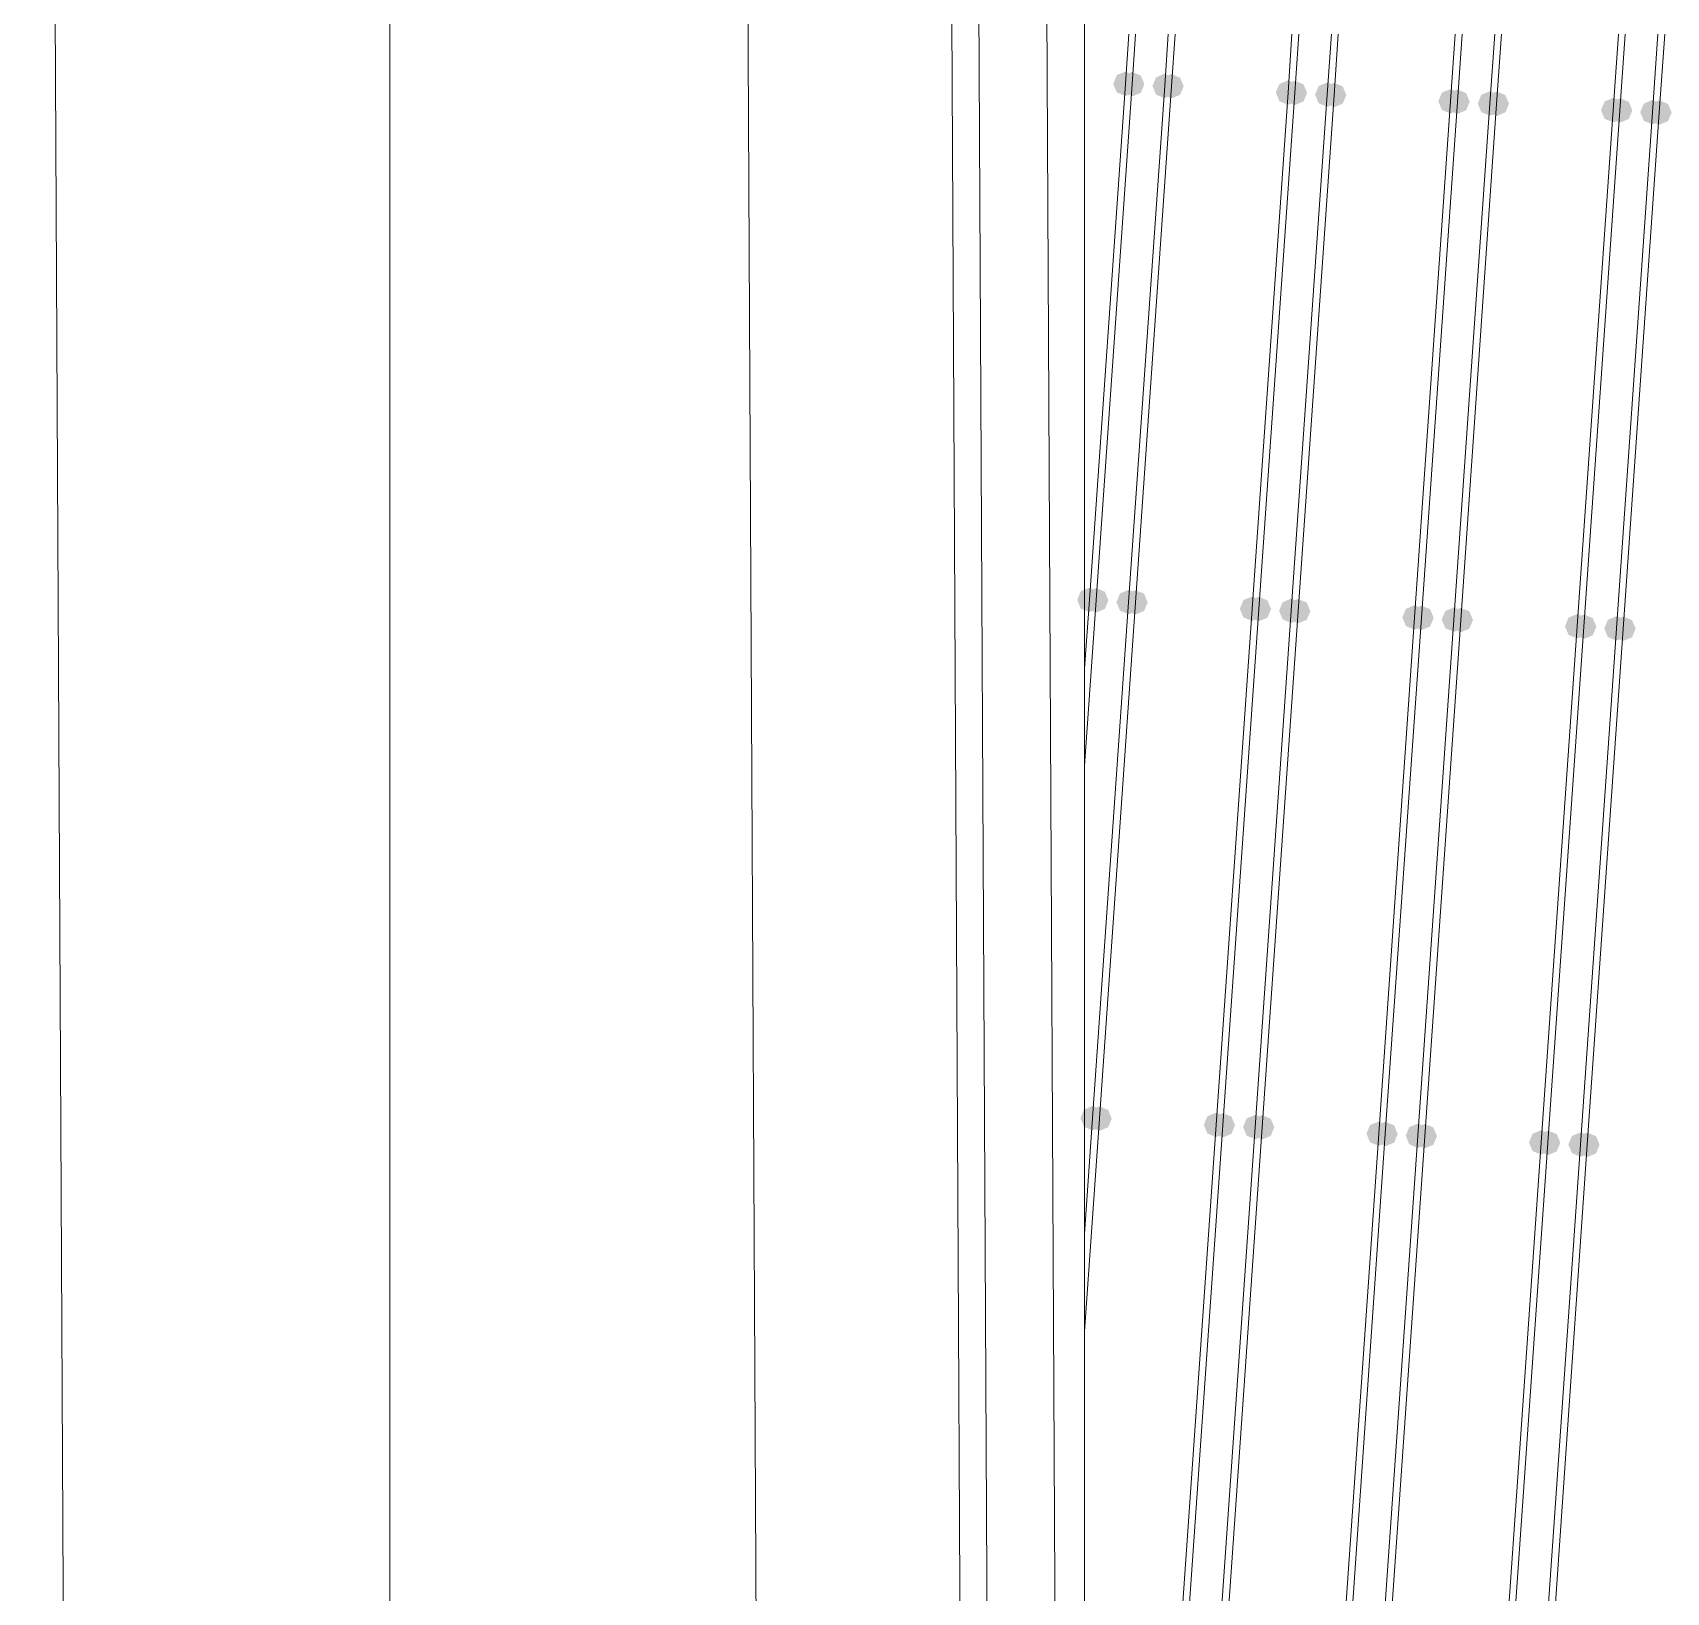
# Model space of a CAD drawing. Header units: millimetres. Extents: x 0 to 1189, y 0 to 841.
# Drawn here: x 331.04 to 343.07, y 671.6 to 683.08 of the extents above; entities that cross this region are included whole.
import ezdxf

# ---------------------------------------------------------------- set-up
doc = ezdxf.new("R2010")
doc.units = ezdxf.units.MM

msp = doc.modelspace()

# ---------------------------------------------------------------- hatches: boundary and pattern name
h = msp.add_hatch(color=7)
h.dxf.hatch_style = 2
h.paths.add_polyline_path([(339.085518, 682.790814), (339.021955, 682.764376), (338.995518, 682.700814), (339.021955, 682.637251), (339.085518, 682.610814), (339.149081, 682.637251), (339.175518, 682.700814), (339.149081, 682.764376)])
h = msp.add_hatch(color=7)
h.dxf.hatch_style = 2
h.paths.add_polyline_path([(339.085518, 682.790814), (339.021955, 682.764376), (338.995518, 682.700814), (339.021955, 682.637251), (339.085518, 682.610814), (339.149081, 682.637251), (339.175518, 682.700814), (339.149081, 682.764376)])
h = msp.add_hatch(color=7)
h.dxf.hatch_style = 2
h.paths.add_polyline_path([(339.135518, 682.787814), (339.071956, 682.761376), (339.045518, 682.697814), (339.071956, 682.634251), (339.135518, 682.607814), (339.199081, 682.634251), (339.225518, 682.697814), (339.199081, 682.761376)])
h = msp.add_hatch(color=7)
h.dxf.hatch_style = 2
h.paths.add_polyline_path([(339.374518, 682.774814), (339.310956, 682.748376), (339.284518, 682.684814), (339.310956, 682.621251), (339.374518, 682.594814), (339.438081, 682.621251), (339.464519, 682.684814), (339.438081, 682.748376)])
h = msp.add_hatch(color=7)
h.dxf.hatch_style = 2
h.paths.add_polyline_path([(339.424519, 682.772814), (339.360956, 682.746376), (339.334518, 682.682814), (339.360956, 682.619251), (339.424519, 682.592814), (339.488081, 682.619251), (339.514519, 682.682814), (339.488081, 682.746376)])
h = msp.add_hatch(color=7)
h.dxf.hatch_style = 2
h.paths.add_polyline_path([(340.28252, 682.725814), (340.218957, 682.699376), (340.19252, 682.635814), (340.218957, 682.572251), (340.28252, 682.545813), (340.346082, 682.572251), (340.37252, 682.635814), (340.346082, 682.699376)])
h = msp.add_hatch(color=7)
h.dxf.hatch_style = 2
h.paths.add_polyline_path([(340.33152, 682.723814), (340.267957, 682.697376), (340.24152, 682.633814), (340.267957, 682.570251), (340.33152, 682.543813), (340.396083, 682.570251), (340.42252, 682.633814), (340.396083, 682.697376)])
h = msp.add_hatch(color=7)
h.dxf.hatch_style = 2
h.paths.add_polyline_path([(340.57152, 682.710814), (340.507958, 682.684376), (340.48152, 682.620814), (340.507958, 682.557251), (340.57152, 682.530813), (340.635083, 682.557251), (340.66152, 682.620814), (340.635083, 682.684376)])
h = msp.add_hatch(color=7)
h.dxf.hatch_style = 2
h.paths.add_polyline_path([(340.62152, 682.707814), (340.557958, 682.681376), (340.53152, 682.617814), (340.557958, 682.554251), (340.62152, 682.527813), (340.685083, 682.554251), (340.711521, 682.617814), (340.685083, 682.681376)])
h = msp.add_hatch(color=7)
h.dxf.hatch_style = 2
h.paths.add_polyline_path([(341.478522, 682.661814), (341.414959, 682.635376), (341.388522, 682.571814), (341.414959, 682.508251), (341.478522, 682.481813), (341.543084, 682.508251), (341.569522, 682.571814), (341.543084, 682.635376)])
h = msp.add_hatch(color=7)
h.dxf.hatch_style = 2
h.paths.add_polyline_path([(341.528522, 682.658814), (341.464959, 682.632376), (341.438522, 682.568814), (341.464959, 682.505251), (341.528522, 682.478813), (341.593084, 682.505251), (341.619522, 682.568814), (341.593084, 682.632376)])
h = msp.add_hatch(color=7)
h.dxf.hatch_style = 2
h.paths.add_polyline_path([(341.768522, 682.645814), (341.70496, 682.619376), (341.678522, 682.555813), (341.70496, 682.492251), (341.768522, 682.465813), (341.832085, 682.492251), (341.858522, 682.555813), (341.832085, 682.619376)])
h = msp.add_hatch(color=7)
h.dxf.hatch_style = 2
h.paths.add_polyline_path([(341.817522, 682.643814), (341.75396, 682.617376), (341.727522, 682.553813), (341.75396, 682.490251), (341.817522, 682.463813), (341.882085, 682.490251), (341.908522, 682.553813), (341.882085, 682.617376)])
h = msp.add_hatch(color=7)
h.dxf.hatch_style = 2
h.paths.add_polyline_path([(342.675524, 682.596814), (342.611961, 682.570376), (342.585523, 682.506813), (342.611961, 682.443251), (342.675524, 682.416813), (342.740086, 682.443251), (342.766524, 682.506813), (342.740086, 682.570376)])
h = msp.add_hatch(color=7)
h.dxf.hatch_style = 2
h.paths.add_polyline_path([(342.675524, 682.596814), (342.611961, 682.570376), (342.585523, 682.506813), (342.611961, 682.443251), (342.675524, 682.416813), (342.740086, 682.443251), (342.766524, 682.506813), (342.740086, 682.570376)])
h = msp.add_hatch(color=7)
h.dxf.hatch_style = 2
h.paths.add_polyline_path([(342.725524, 682.594814), (342.661961, 682.568376), (342.635523, 682.504813), (342.661961, 682.441251), (342.725524, 682.414813), (342.790086, 682.441251), (342.816524, 682.504813), (342.790086, 682.568376)])
h = msp.add_hatch(color=7)
h.dxf.hatch_style = 2
h.paths.add_polyline_path([(342.964524, 682.581814), (342.900961, 682.555376), (342.874524, 682.491813), (342.900961, 682.428251), (342.964524, 682.401813), (343.029087, 682.428251), (343.055524, 682.491813), (343.029087, 682.555376)])
h = msp.add_hatch(color=7)
h.dxf.hatch_style = 2
h.paths.add_polyline_path([(343.014524, 682.578814), (342.950961, 682.552376), (342.924524, 682.488813), (342.950961, 682.425251), (343.014524, 682.398813), (343.079087, 682.425251), (343.105524, 682.488813), (343.079087, 682.552376)])
h = msp.add_hatch(color=7)
h.dxf.hatch_style = 2
h.paths.add_polyline_path([(338.820518, 678.992808), (338.756955, 678.966371), (338.730518, 678.902808), (338.756955, 678.839245), (338.820518, 678.812808), (338.88408, 678.839245), (338.910518, 678.902808), (338.88408, 678.966371)])
h = msp.add_hatch(color=7)
h.dxf.hatch_style = 2
h.paths.add_polyline_path([(338.820518, 678.992808), (338.756955, 678.966371), (338.730518, 678.902808), (338.756955, 678.839245), (338.820518, 678.812808), (338.88408, 678.839245), (338.910518, 678.902808), (338.88408, 678.966371)])
h = msp.add_hatch(color=7)
h.dxf.hatch_style = 2
h.paths.add_polyline_path([(338.870518, 678.989808), (338.806955, 678.96337), (338.780518, 678.899808), (338.806955, 678.836245), (338.870518, 678.809808), (338.93408, 678.836245), (338.960518, 678.899808), (338.93408, 678.96337)])
h = msp.add_hatch(color=7)
h.dxf.hatch_style = 2
h.paths.add_polyline_path([(339.109518, 678.976808), (339.045955, 678.95037), (339.019518, 678.886808), (339.045955, 678.823245), (339.109518, 678.796808), (339.174081, 678.823245), (339.200518, 678.886808), (339.174081, 678.95037)])
h = msp.add_hatch(color=7)
h.dxf.hatch_style = 2
h.paths.add_polyline_path([(339.159518, 678.974808), (339.095956, 678.94837), (339.069518, 678.884808), (339.095956, 678.821245), (339.159518, 678.794808), (339.223081, 678.821245), (339.249518, 678.884808), (339.223081, 678.94837)])
h = msp.add_hatch(color=7)
h.dxf.hatch_style = 2
h.paths.add_polyline_path([(340.017519, 678.927808), (339.953957, 678.90137), (339.927519, 678.837808), (339.953957, 678.774245), (340.017519, 678.747808), (340.081082, 678.774245), (340.10752, 678.837808), (340.081082, 678.90137)])
h = msp.add_hatch(color=7)
h.dxf.hatch_style = 2
h.paths.add_polyline_path([(340.06752, 678.925808), (340.003957, 678.89937), (339.977519, 678.835808), (340.003957, 678.772245), (340.06752, 678.745808), (340.131082, 678.772245), (340.15752, 678.835808), (340.131082, 678.89937)])
h = msp.add_hatch(color=7)
h.dxf.hatch_style = 2
h.paths.add_polyline_path([(340.30652, 678.912808), (340.242957, 678.88637), (340.21652, 678.822808), (340.242957, 678.759245), (340.30652, 678.732808), (340.370083, 678.759245), (340.39652, 678.822808), (340.370083, 678.88637)])
h = msp.add_hatch(color=7)
h.dxf.hatch_style = 2
h.paths.add_polyline_path([(340.35652, 678.909808), (340.292957, 678.88337), (340.26652, 678.819808), (340.292957, 678.756245), (340.35652, 678.729808), (340.420083, 678.756245), (340.44652, 678.819808), (340.420083, 678.88337)])
h = msp.add_hatch(color=7)
h.dxf.hatch_style = 2
h.paths.add_polyline_path([(341.213521, 678.863808), (341.149959, 678.83737), (341.123521, 678.773808), (341.149959, 678.710245), (341.213521, 678.683808), (341.278084, 678.710245), (341.304521, 678.773808), (341.278084, 678.83737)])
h = msp.add_hatch(color=7)
h.dxf.hatch_style = 2
h.paths.add_polyline_path([(341.263521, 678.860808), (341.199959, 678.83437), (341.173521, 678.770808), (341.199959, 678.707245), (341.263521, 678.680808), (341.328084, 678.707245), (341.354522, 678.770808), (341.328084, 678.83437)])
h = msp.add_hatch(color=7)
h.dxf.hatch_style = 2
h.paths.add_polyline_path([(341.503522, 678.847808), (341.439959, 678.82137), (341.413522, 678.757808), (341.439959, 678.694245), (341.503522, 678.667808), (341.567084, 678.694245), (341.593522, 678.757808), (341.567084, 678.82137)])
h = msp.add_hatch(color=7)
h.dxf.hatch_style = 2
h.paths.add_polyline_path([(341.553522, 678.844808), (341.489959, 678.81837), (341.463522, 678.754808), (341.489959, 678.691245), (341.553522, 678.664808), (341.617084, 678.691245), (341.643522, 678.754808), (341.617084, 678.81837)])
h = msp.add_hatch(color=7)
h.dxf.hatch_style = 2
h.paths.add_polyline_path([(342.410523, 678.798808), (342.346961, 678.77237), (342.320523, 678.708808), (342.346961, 678.645245), (342.410523, 678.618807), (342.475086, 678.645245), (342.501523, 678.708808), (342.475086, 678.77237)])
h = msp.add_hatch(color=7)
h.dxf.hatch_style = 2
h.paths.add_polyline_path([(342.410523, 678.798808), (342.346961, 678.77237), (342.320523, 678.708808), (342.346961, 678.645245), (342.410523, 678.618807), (342.475086, 678.645245), (342.501523, 678.708808), (342.475086, 678.77237)])
h = msp.add_hatch(color=7)
h.dxf.hatch_style = 2
h.paths.add_polyline_path([(342.460523, 678.795808), (342.396961, 678.76937), (342.370523, 678.705808), (342.396961, 678.642245), (342.460523, 678.615807), (342.525086, 678.642245), (342.551523, 678.705808), (342.525086, 678.76937)])
h = msp.add_hatch(color=7)
h.dxf.hatch_style = 2
h.paths.add_polyline_path([(342.699524, 678.782808), (342.635961, 678.75637), (342.609523, 678.692808), (342.635961, 678.629245), (342.699524, 678.602807), (342.764086, 678.629245), (342.790524, 678.692808), (342.764086, 678.75637)])
h = msp.add_hatch(color=7)
h.dxf.hatch_style = 2
h.paths.add_polyline_path([(342.749524, 678.780808), (342.685961, 678.75437), (342.659524, 678.690808), (342.685961, 678.627245), (342.749524, 678.600807), (342.814086, 678.627245), (342.840524, 678.690808), (342.814086, 678.75437)])
h = msp.add_hatch(color=7)
h.dxf.hatch_style = 2
h.paths.add_polyline_path([(338.844518, 675.178802), (338.780955, 675.152365), (338.754518, 675.088802), (338.780955, 675.025239), (338.844518, 674.998802), (338.90908, 675.025239), (338.935518, 675.088802), (338.90908, 675.152365)])
h = msp.add_hatch(color=7)
h.dxf.hatch_style = 2
h.paths.add_polyline_path([(338.894518, 675.175802), (338.830955, 675.149365), (338.804518, 675.085802), (338.830955, 675.022239), (338.894518, 674.995802), (338.95908, 675.022239), (338.985518, 675.085802), (338.95908, 675.149365)])
h = msp.add_hatch(color=7)
h.dxf.hatch_style = 2
h.paths.add_polyline_path([(339.752519, 675.129802), (339.688956, 675.103365), (339.662519, 675.039802), (339.688956, 674.976239), (339.752519, 674.949802), (339.816082, 674.976239), (339.842519, 675.039802), (339.816082, 675.103365)])
h = msp.add_hatch(color=7)
h.dxf.hatch_style = 2
h.paths.add_polyline_path([(339.802519, 675.126802), (339.738957, 675.100365), (339.712519, 675.036802), (339.738957, 674.973239), (339.802519, 674.946802), (339.866082, 674.973239), (339.892519, 675.036802), (339.866082, 675.100365)])
h = msp.add_hatch(color=7)
h.dxf.hatch_style = 2
h.paths.add_polyline_path([(340.04152, 675.113802), (339.977957, 675.087365), (339.951519, 675.023802), (339.977957, 674.960239), (340.04152, 674.933802), (340.105082, 674.960239), (340.13152, 675.023802), (340.105082, 675.087365)])
h = msp.add_hatch(color=7)
h.dxf.hatch_style = 2
h.paths.add_polyline_path([(340.09152, 675.111802), (340.027957, 675.085365), (340.001519, 675.021802), (340.027957, 674.958239), (340.09152, 674.931802), (340.155082, 674.958239), (340.18152, 675.021802), (340.155082, 675.085365)])
h = msp.add_hatch(color=7)
h.dxf.hatch_style = 2
h.paths.add_polyline_path([(340.949521, 675.064802), (340.885958, 675.038365), (340.859521, 674.974802), (340.885958, 674.911239), (340.949521, 674.884802), (341.013083, 674.911239), (341.039521, 674.974802), (341.013083, 675.038365)])
h = msp.add_hatch(color=7)
h.dxf.hatch_style = 2
h.paths.add_polyline_path([(340.998521, 675.062802), (340.934958, 675.036364), (340.908521, 674.972802), (340.934958, 674.909239), (340.998521, 674.882802), (341.063084, 674.909239), (341.089521, 674.972802), (341.063084, 675.036364)])
h = msp.add_hatch(color=7)
h.dxf.hatch_style = 2
h.paths.add_polyline_path([(341.238521, 675.049802), (341.174959, 675.023364), (341.148521, 674.959802), (341.174959, 674.896239), (341.238521, 674.869802), (341.302084, 674.896239), (341.328521, 674.959802), (341.302084, 675.023364)])
h = msp.add_hatch(color=7)
h.dxf.hatch_style = 2
h.paths.add_polyline_path([(341.288521, 675.046802), (341.224959, 675.020364), (341.198521, 674.956802), (341.224959, 674.893239), (341.288521, 674.866802), (341.352084, 674.893239), (341.378522, 674.956802), (341.352084, 675.020364)])
h = msp.add_hatch(color=7)
h.dxf.hatch_style = 2
h.paths.add_polyline_path([(342.145523, 675.000802), (342.08196, 674.974364), (342.055523, 674.910802), (342.08196, 674.847239), (342.145523, 674.820802), (342.210085, 674.847239), (342.236523, 674.910802), (342.210085, 674.974364)])
h = msp.add_hatch(color=7)
h.dxf.hatch_style = 2
h.paths.add_polyline_path([(342.145523, 675.000802), (342.08196, 674.974364), (342.055523, 674.910802), (342.08196, 674.847239), (342.145523, 674.820802), (342.210085, 674.847239), (342.236523, 674.910802), (342.210085, 674.974364)])
h = msp.add_hatch(color=7)
h.dxf.hatch_style = 2
h.paths.add_polyline_path([(342.195523, 674.997802), (342.13196, 674.971364), (342.105523, 674.907802), (342.13196, 674.844239), (342.195523, 674.817802), (342.260085, 674.844239), (342.286523, 674.907802), (342.260085, 674.971364)])
h = msp.add_hatch(color=7)
h.dxf.hatch_style = 2
h.paths.add_polyline_path([(342.435523, 674.984802), (342.371961, 674.958364), (342.345523, 674.894802), (342.371961, 674.831239), (342.435523, 674.804802), (342.499086, 674.831239), (342.525523, 674.894802), (342.499086, 674.958364)])
h = msp.add_hatch(color=7)
h.dxf.hatch_style = 2
h.paths.add_polyline_path([(342.484523, 674.982802), (342.420961, 674.956364), (342.394523, 674.892802), (342.420961, 674.829239), (342.484523, 674.802802), (342.549086, 674.829239), (342.575523, 674.892802), (342.549086, 674.956364)])

# ---------------------------------------------------------------- linework, layer by layer
at = {"color": 7, "lineweight": 0}
for points in [[(333.67251, 237.628134), (333.67251, 730.151886)], [(338.785518, 628.652731), (338.306517, 722.871875)], [(338.306517, 722.871875), (338.785518, 628.653731)], [(337.808516, 722.374874), (338.213517, 642.755753)], [(337.609516, 722.175874), (338.013516, 642.754753)], [(336.117514, 720.685872), (336.513514, 642.747753)], [(331.043506, 715.619864), (331.345506, 656.156773)], [(338.785518, 693.21783), (338.785518, 622.934722)], [(339.110518, 683.065814), (339.085518, 682.700814)], [(339.110518, 683.065814), (339.085518, 682.700814)], [(339.160518, 683.065814), (339.135518, 682.697814)], [(339.400519, 683.065814), (339.374518, 682.684814)], [(339.451519, 683.065814), (339.424519, 682.682814)], [(340.31152, 683.064814), (340.28252, 682.635814)], [(340.36252, 683.064814), (340.33152, 682.633814)], [(340.60252, 683.064814), (340.57152, 682.620814)], [(340.65252, 683.064814), (340.62152, 682.617814)], [(341.513522, 683.064814), (341.478522, 682.571814)], [(341.563522, 683.064814), (341.528522, 682.568814)], [(341.803522, 683.064814), (341.768522, 682.555813)], [(341.853522, 683.064814), (341.817522, 682.553813)], [(342.714524, 683.064814), (342.675524, 682.506813)], [(342.714524, 683.064814), (342.675524, 682.506813)], [(342.764524, 683.064814), (342.725524, 682.504813)], [(343.004524, 683.064814), (342.964524, 682.491813)], [(343.054524, 683.064814), (343.014524, 682.488813)], [(339.085518, 682.700814), (338.820518, 678.902808)], [(339.085518, 682.700814), (338.820518, 678.902808)], [(339.135518, 682.697814), (338.870518, 678.899808)], [(339.374518, 682.684814), (339.109518, 678.886808)], [(339.424519, 682.682814), (339.159518, 678.884808)], [(340.28252, 682.635814), (340.017519, 678.837808)], [(340.33152, 682.633814), (340.06752, 678.835808)], [(340.57152, 682.620814), (340.30652, 678.822808)], [(340.62152, 682.617814), (340.35652, 678.819808)], [(341.478522, 682.571814), (341.213521, 678.773808)], [(341.528522, 682.568814), (341.263521, 678.770808)], [(341.768522, 682.555813), (341.503522, 678.757808)], [(341.817522, 682.553813), (341.553522, 678.754808)], [(342.675524, 682.506813), (342.410523, 678.708808)], [(342.675524, 682.506813), (342.410523, 678.708808)], [(342.725524, 682.504813), (342.460523, 678.705808)], [(342.964524, 682.491813), (342.699524, 678.692808)], [(343.014524, 682.488813), (342.749524, 678.690808)], [(338.820518, 678.902808), (338.785518, 678.398807)], [(338.820518, 678.902808), (338.785518, 678.398807)], [(338.870518, 678.899808), (338.785518, 677.681806)], [(339.109518, 678.886808), (338.844518, 675.088802)], [(339.159518, 678.884808), (338.894518, 675.085802)], [(340.017519, 678.837808), (339.752519, 675.039802)], [(340.06752, 678.835808), (339.802519, 675.036802)], [(340.30652, 678.822808), (340.04152, 675.023802)], [(340.35652, 678.819808), (340.09152, 675.021802)], [(341.213521, 678.773808), (340.949521, 674.974802)], [(341.263521, 678.770808), (340.998521, 674.972802)], [(341.503522, 678.757808), (341.238521, 674.959802)], [(341.553522, 678.754808), (341.288521, 674.956802)], [(342.410523, 678.708808), (342.145523, 674.910802)], [(342.410523, 678.708808), (342.145523, 674.910802)], [(342.460523, 678.705808), (342.195523, 674.907802)], [(342.699524, 678.692808), (342.435523, 674.894802)], [(342.749524, 678.690808), (342.484523, 674.892802)], [(338.844518, 675.088802), (338.785518, 674.236801)], [(338.894518, 675.085802), (338.785518, 673.5188)], [(339.752519, 675.039802), (339.487519, 671.241796)], [(339.802519, 675.036802), (339.537519, 671.238796)], [(340.04152, 675.023802), (339.776519, 671.225796)], [(340.09152, 675.021802), (339.826519, 671.223796)], [(340.949521, 674.974802), (340.68452, 671.176796)], [(340.998521, 674.972802), (340.734521, 671.174796)], [(341.238521, 674.959802), (340.973521, 671.161796)], [(341.288521, 674.956802), (341.023521, 671.158796)], [(342.145523, 674.910802), (341.880522, 671.112796)], [(342.145523, 674.910802), (341.880522, 671.112796)], [(342.195523, 674.907802), (341.930522, 671.109796)], [(342.435523, 674.894802), (342.170523, 671.096796)], [(342.484523, 674.892802), (342.220523, 671.093796)]]:
    msp.add_lwpolyline(points, dxfattribs=at)

doc.saveas('drawing.dxf')
